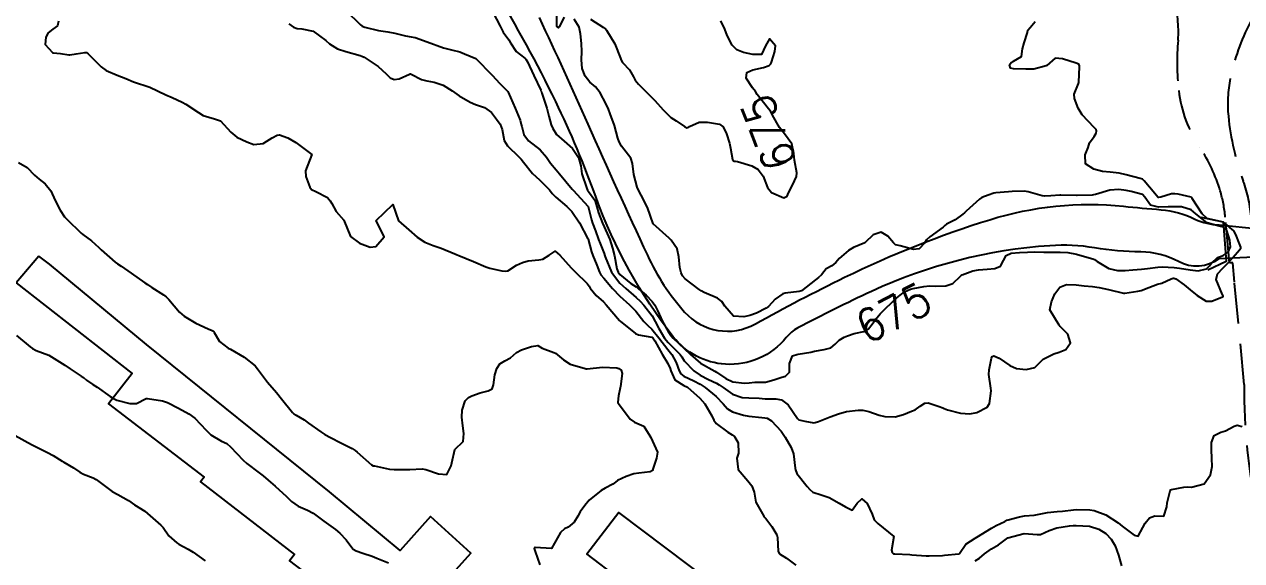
# Model space of a CAD drawing. Header units: metres. Extents: x 298520 to 308411, y 7433745 to 7450750.
# Drawn here: x 300933.3 to 301082.7, y 7444041.8 to 7444107.6 of the extents above; entities that cross this region are included whole.
import ezdxf
from ezdxf.enums import TextEntityAlignment as Align

# ---------------------------------------------------------------- set-up
doc = ezdxf.new("R2010")
doc.units = ezdxf.units.M
doc.header["$LTSCALE"] = 10
doc.linetypes.add('DASHED', pattern=[0.75, 0.5, -0.25])
for name, color, linetype in [('Area Verde e Lazer', 94, 'Continuous'), ('Cotas', 45, 'Continuous'), ('Curvas de Nivel 1m', 11, 'Continuous'), ('Curvas de Nivel 5m', 15, 'Continuous'), ('Edificações', 30, 'Continuous'), ('Hidrografia', 140, 'Continuous'), ('Pontes e viadutos', 190, 'Continuous'), ('Vias Secundárias', 230, 'DASHED')]:
    doc.layers.add(name, color=color, linetype=linetype)
doc.styles.add('Style-STANDARD', font='STANDARD.shx')

msp = doc.modelspace()

# ---------------------------------------------------------------- linework, layer by layer
at = {"layer": 'Area Verde e Lazer', "elevation": 683.98}
msp.add_lwpolyline([(301244.65, 7444005.75), (301236.08, 7444004.44, 0), (301223.44, 7444002.52, -0.079964), (301213.85, 7444002.6, 0.078577), (301189.51, 7444002.88, -0.017587), (301163.61, 7444000.01, 0.012035), (301150, 7443998.66, 0.378668), (301143.29, 7443991.06, -0.057498), (301138.13, 7443946.2, 0.342844), (301149.93, 7443920.55, 0.077568), (301153.36, 7443919.4, 0.010024), (301179.65, 7443915.45, 0.021064), (301218.07, 7443912.09, 0.035305), (301232.21, 7443912.45, 0.299651), (301239.1, 7443918.01, -0.016754)], format="xyb", dxfattribs=at)
at = {"layer": 'Curvas de Nivel 1m', "flags": 128}
for points, elevation in [([(300972.8, 7444109.3), (300974.51, 7444107.6), (300974.77, 7444107.42), (300975.08, 7444107.29), (300976.77, 7444106.88), (300977.9, 7444106.7), (300978.76, 7444106.54), (300980.07, 7444106.23), (300980.76, 7444106.11), (300981.26, 7444106.02), (300982.75, 7444105.5), (300984.75, 7444104.74), (300985.71, 7444104.5), (300986.74, 7444104.27), (300987.31, 7444104.02), (300988.73, 7444103.43), (300990.7, 7444101.41), (300991.66, 7444100.36), (300992.63, 7444099.38), (300992.68, 7444099.31), (300993.56, 7444097.37), (300994.14, 7444095.86), (300994.29, 7444095.36), (300994.36, 7444095.09), (300994.62, 7444094.14), (300995.2, 7444093.35), (300996.6, 7444092.23), (300997.41, 7444091.33), (300997.87, 7444090.62), (300998.57, 7444089.77), (300998.99, 7444089.31), (301000.54, 7444087.43), (301000.66, 7444087.29), (301002.51, 7444085.29), (301002.91, 7444083.67), (301003.04, 7444083.26), (301003.41, 7444082.32), (301003.78, 7444081.25), (301003.96, 7444080.75), (301004.45, 7444079.52), (301004.55, 7444079.24), (301004.58, 7444079.1), (301005.37, 7444077.23), (301006.4, 7444075.88), (301007.12, 7444075.21), (301008.38, 7444074.13), (301008.88, 7444073.69), (301009.35, 7444073.19), (301010.35, 7444071.86), (301010.75, 7444071.17), (301011.18, 7444070.31), (301011.86, 7444069.15), (301012.31, 7444068.6), (301013.82, 7444067.13), (301014.02, 7444066.85), (301014.29, 7444066.36), (301015.46, 7444065.11), (301016.27, 7444064.59), (301017.27, 7444064.08), (301018.26, 7444063.61), (301018.6, 7444063.41), (301019.06, 7444063.07), (301020.24, 7444062.26), (301021.4, 7444061.87), (301022.23, 7444061.81), (301023.49, 7444061.76), (301024.23, 7444061.7), (301025.56, 7444061.67), (301026.23, 7444061.57), (301027.05, 7444060.97), (301028.21, 7444059.29), (301028.38, 7444059.13), (301029.11, 7444058.95), (301030.2, 7444058.76), (301030.36, 7444058.77), (301030.79, 7444058.92), (301031.8, 7444059.32), (301032.21, 7444059.47), (301033.24, 7444059.87), (301034.22, 7444060.14), (301035.64, 7444060.3), (301036.22, 7444060.29), (301036.95, 7444060.12), (301038.21, 7444059.7), (301038.92, 7444059.54), (301040.21, 7444059.49), (301041.23, 7444059.78), (301042.22, 7444060.16), (301042.65, 7444060.35), (301043.28, 7444060.78), (301043.83, 7444061.17), (301044.23, 7444061.19), (301045.58, 7444060.75), (301046.04, 7444060.57), (301046.22, 7444060.5), (301046.6, 7444060.35), (301048.21, 7444059.93), (301049.37, 7444059.86), (301050.22, 7444060), (301051.47, 7444060.68), (301051.78, 7444061.13), (301051.97, 7444062.67), (301051.95, 7444062.98), (301051.68, 7444064.68), (301051.73, 7444065.23), (301052.02, 7444066.67), (301052.09, 7444066.88), (301052.3, 7444066.96), (301052.95, 7444066.66), (301054.28, 7444065.79), (301055.08, 7444065.43), (301056.28, 7444065.28), (301057.35, 7444065.54), (301058.29, 7444066.47), (301058.35, 7444066.54), (301058.44, 7444066.6), (301059.68, 7444067.2), (301060.31, 7444067.4), (301061.14, 7444067.73), (301061.72, 7444068.56), (301061.41, 7444069.64), (301060.47, 7444070.58), (301060.41, 7444070.64), (301060.34, 7444070.71), (301059.17, 7444072.59), (301059.38, 7444073.59), (301059.79, 7444074.58), (301060.4, 7444075.41), (301061.23, 7444075.73), (301062.4, 7444075.66), (301063.38, 7444075.56), (301064.4, 7444075.48), (301065.22, 7444075.34), (301066.4, 7444075.12), (301068.21, 7444074.66), (301068.39, 7444074.64), (301069.98, 7444074.89), (301070.4, 7444074.99), (301071.32, 7444075.36), (301072.41, 7444075.75), (301072.94, 7444075.9), (301074.06, 7444076.41), (301074.33, 7444076.5), (301074.41, 7444076.5), (301074.67, 7444076.41), (301075.67, 7444075.66), (301076.4, 7444075.07), (301077.27, 7444074.37), (301078.38, 7444073.67), (301079.06, 7444073.68), (301080.39, 7444074.2), (301080.47, 7444074.26), (301080.47, 7444074.34), (301080.44, 7444074.39), (301080.39, 7444074.45), (301079.6, 7444076.35), (301079.75, 7444077.01), (301080.43, 7444077.73), (301081.04, 7444078.33), (301081.7, 7444079.06), (301082.46, 7444079.99), (301082.61, 7444080.16), (301082.62, 7444080.31), (301082.47, 7444080.7), (301082.03, 7444081.87), (301081.78, 7444082.32), (301080.5, 7444083.36), (301079.2, 7444083.66), (301078.5, 7444083.83), (301077.89, 7444084.37), (301076.65, 7444086.26), (301076.58, 7444086.38), (301076.53, 7444086.43), (301074.93, 7444086.8), (301074.54, 7444086.85), (301074.12, 7444086.83), (301072.79, 7444086.43), (301072.58, 7444086.38), (301072.53, 7444086.38), (301072.5, 7444086.39), (301072.46, 7444086.43), (301072.09, 7444086.88), (301070.78, 7444088.45), (301070.56, 7444088.63), (301070.27, 7444088.74), (301068.56, 7444089.19), (301067.7, 7444089.36), (301066.57, 7444089.48), (301065.64, 7444089.58), (301064.58, 7444089.86), (301063.58, 7444090.54), (301063.51, 7444091.63), (301063.89, 7444092.54), (301064.07, 7444093.08), (301064.62, 7444093.87), (301064.86, 7444094.3), (301064.92, 7444094.53), (301064.85, 7444094.74), (301064.64, 7444094.99), (301063.16, 7444096.54), (301062.66, 7444097.37), (301062.23, 7444098.55), (301062.16, 7444099.08), (301062.7, 7444100.37), (301062.75, 7444100.5), (301062.76, 7444100.55), (301062.83, 7444102.44), (301062.81, 7444102.55), (301062.73, 7444102.73), (301062.42, 7444102.86), (301060.74, 7444103.39), (301059.85, 7444103.47), (301058.83, 7444102.6), (301058.72, 7444102.53), (301057.2, 7444102.13), (301056.72, 7444102.12), (301056.23, 7444102.14), (301054.72, 7444102.16), (301054.35, 7444102.27), (301054.22, 7444102.65), (301054.42, 7444102.95), (301054.73, 7444103.12), (301055.7, 7444103.67), (301055.83, 7444104.63), (301056.02, 7444105.37), (301056.44, 7444106.62), (301056.49, 7444106.91), (301056.78, 7444107.26), (301057.4, 7444108)], 676), ([(300937.49, 7444108.04), (300937.35, 7444107.46), (300936.77, 7444107.06), (300936.22, 7444106.59), (300935.94, 7444106.06), (300935.83, 7444105.15), (300936.73, 7444104.16), (300936.82, 7444104.13), (300937.73, 7444104.04), (300938.73, 7444103.89), (300938.88, 7444103.88), (300939.65, 7444104.02), (300940.73, 7444104.19), (300940.9, 7444104.17), (300941.13, 7444104), (300942.71, 7444102.42), (300943.33, 7444101.97), (300944.7, 7444101.38), (300945.73, 7444100.99), (300946.69, 7444100.58), (300948.68, 7444099.91), (300950.67, 7444098.98), (300951.44, 7444098.65), (300952.67, 7444098.09), (300953.1, 7444097.86), (300954.65, 7444096.8), (300955.26, 7444096.45), (300956.64, 7444096.03), (300957.37, 7444095.8), (300958.62, 7444094.42), (300959.36, 7444093.78), (300960.6, 7444093.2), (300961.45, 7444092.91), (300962.6, 7444093), (300963.04, 7444093.3), (300963.72, 7444093.73), (300964.31, 7444094.03), (300964.62, 7444094.09), (300965.64, 7444093.71), (300966.6, 7444093.12), (300968.58, 7444091.67), (300967.81, 7444089.68), (300967.85, 7444088.98), (300968.32, 7444087.67), (300968.54, 7444087.38), (300969.07, 7444087.13), (300970.52, 7444086.4), (300970.85, 7444085.98), (300971.03, 7444085.64), (300971.55, 7444084.68), (300972.49, 7444083.62), (300973.34, 7444081.61), (300974.45, 7444080.77), (300975.74, 7444080.3), (300976.45, 7444080.37), (300977.46, 7444081.56), (300976.49, 7444083.58), (300978.51, 7444085.55), (300979.21, 7444083.54), (300980.48, 7444082.43), (300981.53, 7444081.52), (300982.46, 7444080.91), (300983.47, 7444080.51), (300984.45, 7444080.18), (300986.13, 7444079.46), (300986.44, 7444079.34), (300986.62, 7444079.27), (300988.43, 7444078.52), (300989.95, 7444077.89), (300990.42, 7444077.73), (300991.89, 7444077.4), (300992.41, 7444077.34), (300992.63, 7444077.39), (300993.71, 7444078.09), (300994.43, 7444078.42), (300995.16, 7444078.63), (300996.43, 7444078.75), (300996.95, 7444078.82), (300997.73, 7444079.32), (300998.45, 7444079.81), (300999.04, 7444079.3), (301000.42, 7444077.78), (301000.93, 7444077.28), (301002.4, 7444075.86), (301002.63, 7444075.5), (301002.77, 7444075.26), (301003.5, 7444074.37), (301004.38, 7444073.59), (301004.73, 7444073.24), (301006.34, 7444071.31), (301006.44, 7444071.22), (301008.33, 7444069.7), (301008.68, 7444069.55), (301010.32, 7444069.25), (301010.43, 7444069.17), (301010.67, 7444068.81), (301011.59, 7444067.16), (301012.28, 7444066.02), (301012.56, 7444065.43), (301012.64, 7444065.14), (301013.15, 7444064.02), (301014.26, 7444063.33), (301014.68, 7444063.12), (301016.23, 7444061.78), (301016.84, 7444061.09), (301017.7, 7444059.59), (301017.94, 7444059.08), (301018.2, 7444058.67), (301019.65, 7444057.59), (301020.18, 7444057.27), (301020.48, 7444057.05), (301020.91, 7444056.3), (301020.95, 7444055.04), (301020.76, 7444054.43), (301020.91, 7444053.04), (301022.11, 7444051.64), (301022.61, 7444051.02), (301022.87, 7444050.25), (301023.07, 7444049.02), (301024.07, 7444047.3), (301024.2, 7444047.14), (301024.32, 7444047.01), (301025.07, 7444046.02), (301025.66, 7444044.99), (301025.73, 7444044.68), (301025.84, 7444042.98), (301026.01, 7444042.67), (301026.85, 7444042.13), (301027.99, 7444041.29)], 678), ([(300965.77, 7444107.71), (300966.35, 7444107.27), (300966.77, 7444107.12), (300967.35, 7444107.1), (300968.76, 7444106.78), (300970.28, 7444105.65), (300970.75, 7444105.24), (300971.75, 7444104.65), (300972.74, 7444104.3), (300974.53, 7444103.8), (300974.73, 7444103.73), (300975.01, 7444103.6), (300976.72, 7444102.47), (300977.71, 7444101.56), (300978.21, 7444101.07), (300978.7, 7444100.88), (300979.31, 7444100.93), (300980.58, 7444101.53), (300980.67, 7444101.57), (300980.7, 7444101.57), (300980.79, 7444101.53), (300982.04, 7444100.86), (300982.69, 7444100.7), (300983.62, 7444100.56), (300984.69, 7444100.18), (300985.82, 7444099.47), (300986.67, 7444098.87), (300988.01, 7444098.09), (300988.66, 7444097.81), (300989.78, 7444097.42), (300990.65, 7444096.81), (300991.25, 7444096.01), (300991.69, 7444095.39), (300991.96, 7444094.72), (300992.21, 7444093.39), (300992.6, 7444092.74), (300993.99, 7444091.37), (300994.3, 7444091.08), (300994.58, 7444090.74), (300995.69, 7444089.35), (300996.55, 7444088.55), (300997.76, 7444087.32), (300998.09, 7444086.88), (300998.52, 7444086.44), (300999.9, 7444085.3), (301000.51, 7444084.66), (301001.44, 7444083.28), (301002.46, 7444081.34), (301002.49, 7444081.27), (301002.91, 7444079.72), (301003.08, 7444079.26), (301003.58, 7444078.1), (301003.89, 7444077.25), (301004.06, 7444076.9), (301004.41, 7444076.48), (301005.5, 7444075.23), (301006.38, 7444074.3), (301007.6, 7444073.21), (301008.36, 7444072.46), (301009.35, 7444071.18), (301009.84, 7444070.68), (301010.33, 7444070.24), (301011.2, 7444069.16), (301012.3, 7444067.75), (301012.78, 7444067.14), (301013.3, 7444066.15), (301013.68, 7444065.13), (301013.89, 7444064.74), (301014.27, 7444064.48), (301015.47, 7444063.9), (301016.26, 7444063.48), (301016.88, 7444063.09), (301018.24, 7444061.97), (301019.09, 7444061.07), (301019.62, 7444060.46), (301020.21, 7444060.09), (301021.56, 7444059.68), (301022.21, 7444059.55), (301023.84, 7444059.38), (301024.21, 7444059.36), (301024.5, 7444059.3), (301025.02, 7444059), (301026.18, 7444057.74), (301026.68, 7444056.97), (301027.43, 7444055.7), (301027.73, 7444054.96), (301027.92, 7444053.17), (301027.96, 7444052.96), (301028.13, 7444052.52), (301029.38, 7444050.94), (301029.72, 7444050.55), (301030.1, 7444050.25), (301031.11, 7444049.91), (301032.09, 7444049.6), (301033.34, 7444048.9), (301034.08, 7444048.45), (301034.9, 7444048.05), (301035.51, 7444048.87), (301036.09, 7444049.43), (301036.75, 7444048.85), (301037.36, 7444047.55), (301037.62, 7444046.84), (301038.05, 7444046.39), (301040.03, 7444044.82), (301039.73, 7444043.11), (301039.84, 7444042.82), (301040.01, 7444042.69), (301040.14, 7444042.69), (301042.01, 7444042.59), (301042.23, 7444042.56), (301044.01, 7444042.42), (301044.36, 7444042.42), (301046.01, 7444042.48), (301046.24, 7444042.5), (301048.01, 7444042.68), (301048.05, 7444042.69), (301048.09, 7444042.72), (301048.89, 7444043.85), (301050.03, 7444044.61), (301050.22, 7444044.7), (301052.04, 7444045.81), (301052.58, 7444046.13), (301053.66, 7444046.65), (301053.92, 7444046.79), (301054.06, 7444046.85), (301055.46, 7444047.23), (301056.06, 7444047.32), (301057.24, 7444047.43), (301058.07, 7444047.57), (301058.9, 7444047.76), (301060.07, 7444047.88), (301060.73, 7444047.92), (301062.08, 7444048.07), (301062.51, 7444048.11), (301064.08, 7444048.06), (301064.63, 7444047.97), (301066.07, 7444047.47), (301067.56, 7444046.48), (301068.05, 7444046.07), (301069.54, 7444044.96), (301070.04, 7444044.86), (301070.9, 7444046.45), (301071.4, 7444047.1), (301072.07, 7444047.33), (301073.17, 7444047.31), (301073.53, 7444048.42), (301073.57, 7444048.94), (301073.94, 7444050.41), (301074, 7444050.51), (301074.1, 7444050.57), (301075.63, 7444050.87), (301076.11, 7444050.89), (301076.59, 7444050.87), (301078.11, 7444051.25), (301078.89, 7444052.35), (301079.1, 7444053.39), (301079.09, 7444054.35), (301079.03, 7444055.48), (301079.03, 7444056.35), (301079.35, 7444057.18), (301080.19, 7444057.59), (301080.76, 7444057.77), (301081.8, 7444058.32), (301082.2, 7444058.47), (301082.81, 7444058.3)], 677), ([(300932.57, 7444090.7), (300933.62, 7444090.09), (300934.55, 7444089.13), (300935.1, 7444088.62), (300935.86, 7444088.06), (300936.53, 7444087.19), (300937.07, 7444086.04), (300937.69, 7444084.85), (300938.2, 7444084.03), (300938.49, 7444083.72), (300940.26, 7444082.01), (300940.46, 7444081.85), (300941.52, 7444081.06), (300942.45, 7444080.25), (300942.73, 7444079.98), (300944.43, 7444078.47), (300944.72, 7444078.25), (300945.19, 7444077.95), (300946.41, 7444077.11), (300948.09, 7444075.91), (300948.39, 7444075.7), (300948.95, 7444075.34), (300950.38, 7444074.46), (300950.71, 7444074.22), (300951.02, 7444073.88), (300952.35, 7444072.34), (300952.91, 7444071.85), (300954.33, 7444070.99), (300955.86, 7444070.29), (300956.33, 7444070.09), (300956.49, 7444069.99), (300956.61, 7444069.82), (300957.23, 7444068.72), (300958.3, 7444067.92), (300958.58, 7444067.79), (300960.29, 7444066.82), (300961.61, 7444065.75), (300961.91, 7444065.39), (300962.26, 7444064.88), (300963.15, 7444063.73), (300964.23, 7444062.47), (300964.84, 7444061.71), (300966.21, 7444060.02), (300966.37, 7444059.86), (300966.64, 7444059.69), (300967.62, 7444059.1), (300968.19, 7444058.72), (300969.7, 7444057.65), (300970.18, 7444057.32), (300970.88, 7444056.93), (300972.16, 7444056.3), (300973.52, 7444055.61), (300973.9, 7444055.35), (300974.15, 7444055.13), (300975.9, 7444053.58), (300976.13, 7444053.49), (300976.26, 7444053.45), (300978.13, 7444053.06), (300978.67, 7444053), (300980.12, 7444053), (300980.63, 7444053.02), (300982.13, 7444053.12), (300982.59, 7444053.04), (300984.12, 7444052.48), (300985.17, 7444052.42), (300985.69, 7444053.46), (300985.75, 7444053.85), (300986.15, 7444055.46), (300987.14, 7444056.47), (300987.25, 7444057.44), (300987.1, 7444058.36), (300986.99, 7444059.45), (300987.04, 7444060.28), (300987.41, 7444061.44), (300987.83, 7444061.84), (300988.23, 7444062.05), (300989.25, 7444062.41), (300990.24, 7444062.68), (300990.72, 7444062.93), (300990.88, 7444063.4), (300991.05, 7444064.62), (300991.28, 7444065.4), (300991.68, 7444065.99), (300992.29, 7444066.35), (300992.97, 7444066.7), (300993.69, 7444067.37), (300994.31, 7444067.71), (300995.53, 7444068.13), (300996.31, 7444068.25), (300996.87, 7444067.89), (300998.29, 7444067.39), (300998.51, 7444067.31), (300999.46, 7444066.48), (301000.28, 7444065.96), (301002.15, 7444065.4), (301002.27, 7444065.38), (301002.39, 7444065.39), (301004.28, 7444065.59), (301006.02, 7444065.48), (301006.27, 7444065.41), (301006.54, 7444065.22), (301006.68, 7444064.81), (301006.47, 7444063.22), (301006.44, 7444063.03), (301006.24, 7444062.04), (301006.14, 7444061.3), (301006.16, 7444061.22), (301006.22, 7444061.11), (301007.66, 7444059.21), (301008.2, 7444058.82), (301009.33, 7444058.32), (301010.08, 7444057.17), (301010.18, 7444056.96), (301011.02, 7444055.16), (301010.9, 7444054.4), (301010.47, 7444053.17), (301010.39, 7444052.91), (301010.13, 7444052.74), (301008.72, 7444052.59), (301008.12, 7444052.47), (301007.17, 7444052.16), (301006.11, 7444051.68), (301005.85, 7444051.48), (301005.54, 7444051.23), (301004.61, 7444050.72), (301004.09, 7444050.43), (301002.62, 7444049.26), (301002.08, 7444048.62), (301001.54, 7444047.81), (301001.24, 7444047.28), (301000.8, 7444046.54), (301000.04, 7444045.93), (300999.61, 7444045.73), (300999.09, 7444045.3), (300998.01, 7444043.32), (300996.01, 7444043.47), (300995.92, 7444043.43), (300995.89, 7444043.34), (300996.01, 7444042.97), (300996.58, 7444041.33)], 679), ([(300932.17, 7444057.2), (300934.15, 7444056.08), (300936.14, 7444055.09), (300936.82, 7444054.73), (300937.92, 7444054.03), (300938.05, 7444053.95), (300938.13, 7444053.9), (300939.33, 7444053.22), (300940.12, 7444052.68), (300940.56, 7444052.44), (300941.73, 7444051.99), (300942.11, 7444051.8), (300942.78, 7444051.3), (300944.09, 7444050.33), (300944.75, 7444049.95), (300946.08, 7444049.22), (300946.83, 7444048.69), (300948.06, 7444047.91), (300950.04, 7444046.21), (300950.32, 7444045.89), (300951.02, 7444044.88), (300952.01, 7444044.01), (300952.27, 7444043.86), (300953.4, 7444043.24), (300954, 7444042.87), (300955.47, 7444041.83)], 681), ([(301050, 7444041.82), (301050.53, 7444042.16), (301051.15, 7444042.68), (301052.02, 7444043.28), (301052.9, 7444043.79), (301054.03, 7444044.65), (301056.04, 7444045.18), (301057.62, 7444045.03), (301058.04, 7444045.03), (301059.08, 7444045.55), (301060.05, 7444045.87), (301061.58, 7444046.09), (301062.05, 7444046.14), (301062.42, 7444046.17), (301064.05, 7444046.07), (301065.21, 7444045.68), (301066.04, 7444045.15), (301066.71, 7444044.49), (301067.21, 7444043.67), (301067.61, 7444042.49), (301067.99, 7444041.2)], 678)]:
    msp.add_lwpolyline(points, dxfattribs=dict(at, elevation=elevation))
at = {"layer": 'Curvas de Nivel 5m', "flags": 128}
for points, elevation in [([(300990.8, 7444109.11), (300991.71, 7444107.4), (300992.07, 7444106.69), (300992.76, 7444105.74), (300992.98, 7444105.38), (300993.68, 7444104.31), (300994.73, 7444103.47), (300994.85, 7444103.36), (300995.04, 7444103.04), (300995.82, 7444101.35), (300996.69, 7444099.57), (300996.75, 7444099.4), (300996.77, 7444099.34), (300996.82, 7444099.2), (300997.43, 7444097.33), (300997.67, 7444096.35), (300997.95, 7444095.32), (300998.15, 7444094.84), (300998.62, 7444094.13), (300999.56, 7444093.3), (301000.6, 7444092.42), (301001.33, 7444091.28), (301001.59, 7444090.27), (301001.74, 7444089.28), (301002.33, 7444087.48), (301002.43, 7444087.27), (301002.53, 7444087.14), (301003.33, 7444086.06), (301003.58, 7444085.25), (301003.77, 7444084.51), (301004.28, 7444083.24), (301004.49, 7444082.79), (301005.15, 7444081.23), (301005.51, 7444080.17), (301005.74, 7444079.23), (301006.02, 7444077.62), (301006.17, 7444077.22), (301006.41, 7444076.93), (301007.74, 7444075.86), (301008.4, 7444075.45), (301008.54, 7444075.34), (301008.7, 7444075.2), (301009.61, 7444074.4), (301010.38, 7444073.63), (301010.71, 7444073.17), (301011.02, 7444072.51), (301011.64, 7444071.16), (301012.33, 7444069.94), (301012.66, 7444069.48), (301012.96, 7444069.14), (301014.3, 7444067.85), (301015.07, 7444067.11), (301016.28, 7444066.06), (301018.07, 7444065.08), (301018.27, 7444064.97), (301019.4, 7444064.2), (301020.26, 7444063.79), (301021.68, 7444063.61), (301022.26, 7444063.67), (301022.96, 7444063.72), (301024.26, 7444063.72), (301025.29, 7444064.02), (301026.27, 7444064.36), (301026.75, 7444064.49), (301027.22, 7444064.97), (301027.23, 7444066.02), (301027.61, 7444066.97), (301028.13, 7444067.13), (301028.3, 7444067.15), (301029.84, 7444067.4), (301030.3, 7444067.54), (301031.47, 7444067.75), (301032.31, 7444067.93), (301032.84, 7444068.38), (301033.3, 7444068.9), (301033.95, 7444069.27), (301034.33, 7444069.42), (301035.16, 7444069.71), (301036.33, 7444069.96), (301036.91, 7444070.28), (301037.36, 7444070.85), (301037.79, 7444071.41), (301038.36, 7444072.11), (301039.03, 7444072.83), (301040.38, 7444074.07), (301040.79, 7444074.41), (301041.36, 7444074.8), (301042.06, 7444075.13), (301042.4, 7444075.23), (301043.7, 7444075.48), (301044.4, 7444075.54), (301045.16, 7444075.52), (301046.4, 7444075.56), (301047.29, 7444075.85), (301048.21, 7444076.72), (301048.31, 7444076.83), (301048.42, 7444076.9), (301049.74, 7444077.39), (301050.43, 7444077.53), (301051.5, 7444077.61), (301052.43, 7444077.69), (301053.12, 7444077.98), (301053.5, 7444078.66), (301053.82, 7444079.28), (301054.45, 7444079.56), (301055.46, 7444079.64), (301056.45, 7444079.68), (301057.36, 7444079.71), (301058.45, 7444079.69), (301059.54, 7444079.67), (301060.45, 7444079.67), (301061.38, 7444079.64), (301062.45, 7444079.44), (301064, 7444078.98), (301064.45, 7444078.87), (301064.68, 7444078.77), (301065.01, 7444078.52), (301066.43, 7444077.7), (301067.5, 7444077.42), (301068.43, 7444077.44), (301069.37, 7444077.53), (301070.43, 7444077.6), (301071.19, 7444077.69), (301072.43, 7444077.84), (301072.99, 7444077.87), (301074.43, 7444077.79), (301075.12, 7444077.71), (301076.43, 7444077.53), (301077.4, 7444077.4), (301078.43, 7444077.64), (301078.78, 7444078), (301079.04, 7444078.35), (301079.78, 7444079.01), (301080.45, 7444079.26), (301081.09, 7444079.7), (301081.37, 7444080.33), (301081.3, 7444081.16), (301080.91, 7444082.33), (301080.49, 7444082.76), (301079.95, 7444082.89), (301078.5, 7444083.27), (301077.1, 7444084.37), (301076.52, 7444084.89), (301075.35, 7444085.23), (301074.52, 7444085.26), (301073.71, 7444085.23), (301072.52, 7444085.19), (301071.55, 7444085.47), (301070.83, 7444086.45), (301070.54, 7444086.74), (301069.18, 7444087.11), (301068.54, 7444087.24), (301067.66, 7444087.37), (301066.54, 7444087.28), (301064.77, 7444086.76), (301064.54, 7444086.7), (301064.38, 7444086.69), (301062.53, 7444086.64), (301062.44, 7444086.64), (301060.53, 7444086.68), (301060.43, 7444086.68), (301059.29, 7444086.59), (301058.53, 7444086.56), (301058.25, 7444086.6), (301056.54, 7444087.08), (301056.02, 7444087.15), (301054.54, 7444087.13), (301054.09, 7444087.1), (301052.54, 7444086.96), (301052.3, 7444086.91), (301051.6, 7444086.68), (301050.83, 7444086.39), (301050.53, 7444086.2), (301048.93, 7444084.71), (301048.71, 7444084.52), (301048.51, 7444084.34), (301047.56, 7444083.66), (301046.49, 7444083.1), (301046.29, 7444082.94), (301046.08, 7444082.75), (301044.47, 7444081.55), (301044.06, 7444081.18), (301043.78, 7444080.78), (301043.15, 7444080.09), (301042.46, 7444080.01), (301040.79, 7444080.48), (301040.46, 7444080.54), (301040.24, 7444080.59), (301039.99, 7444080.82), (301039.31, 7444081.66), (301038.48, 7444082.15), (301037.49, 7444081.83), (301036.51, 7444080.86), (301036.49, 7444080.84), (301036.46, 7444080.82), (301035.08, 7444080.25), (301034.45, 7444079.88), (301033.34, 7444078.9), (301032.92, 7444078.42), (301032.43, 7444078.01), (301031.72, 7444077.62), (301031.15, 7444076.92), (301030.78, 7444076.56), (301030.41, 7444076.27), (301028.68, 7444074.96), (301028.39, 7444074.84), (301026.7, 7444074.67), (301026.39, 7444074.58), (301025.46, 7444073.91), (301024.64, 7444073), (301024.49, 7444072.88), (301024.37, 7444072.83), (301023.16, 7444072.22), (301022.36, 7444071.92), (301021.62, 7444071.77), (301020.35, 7444071.82), (301019.29, 7444073.07), (301018.93, 7444073.63), (301018.38, 7444074.06), (301016.74, 7444074.75), (301016.39, 7444074.93), (301016.13, 7444075.1), (301014.41, 7444076.41), (301014.08, 7444076.79), (301013.91, 7444077.13), (301013.74, 7444077.81), (301013.64, 7444079.13), (301013.42, 7444080.1), (301012.71, 7444081.15), (301012.47, 7444081.39), (301010.49, 7444083.17), (301009.79, 7444085.18), (301009.03, 7444086.69), (301008.74, 7444087.19), (301008.54, 7444087.66), (301008.1, 7444089.2), (301007.95, 7444090.57), (301007.73, 7444091.2), (301006.61, 7444092.7), (301006.31, 7444093.22), (301006.16, 7444093.68), (301005.72, 7444095.23), (301005.21, 7444096.67), (301005.01, 7444097.24), (301004.66, 7444097.94), (301003.96, 7444099.25), (301003.39, 7444099.96), (301002.7, 7444100.54), (301002.14, 7444101.28), (301001.78, 7444102.21), (301001.67, 7444103.28), (301001.71, 7444104.31), (301001.67, 7444105.28), (301001.55, 7444106.49), (301001.42, 7444107.28), (301000.79, 7444108.25)], 675), ([(300999.57, 7444108.52), (300998.96, 7444107.31), (300998.86, 7444107.22), (300998.77, 7444107.26), (300998.74, 7444107.28), (300998.7, 7444107.31), (300998.64, 7444107.44), (300998.64, 7444109.31)], 675), ([(301002.79, 7444108.25), (301004.4, 7444107.25), (301004.62, 7444107.09), (301004.77, 7444106.93), (301005.79, 7444105.23), (301006.47, 7444103.48), (301006.57, 7444103.22), (301006.72, 7444102.96), (301007.57, 7444102.07), (301008.08, 7444101.2), (301008.29, 7444100.79), (301008.69, 7444100.3), (301009.81, 7444099.18), (301010.67, 7444098.3), (301011.7, 7444097.16), (301012.64, 7444096.21), (301013.29, 7444095.79), (301014.35, 7444095.12), (301014.63, 7444094.95), (301014.78, 7444094.97), (301014.96, 7444095.12), (301016.12, 7444095.63), (301016.64, 7444095.64), (301017.17, 7444095.63), (301018.64, 7444095.4), (301019.06, 7444095.07), (301019.47, 7444094.22), (301019.86, 7444093.06), (301019.99, 7444092.45), (301020.24, 7444091.06), (301020.37, 7444090.85), (301020.58, 7444090.83), (301020.82, 7444090.81), (301022.58, 7444090.26), (301023.39, 7444089.83), (301023.97, 7444089.01), (301024.54, 7444087.6), (301025.03, 7444087), (301026.53, 7444086.37), (301026.94, 7444086.57), (301027.12, 7444086.97), (301027.61, 7444087.9), (301028.09, 7444088.96), (301028.11, 7444089.42), (301027.85, 7444090.97), (301027.77, 7444091.79), (301027.52, 7444092.97), (301026.62, 7444094.22), (301025.98, 7444094.99), (301025.13, 7444096.51), (301024.87, 7444097), (301024.66, 7444097.26), (301023.27, 7444099.02), (301023.05, 7444099.39), (301022.69, 7444099.86), (301021.92, 7444101.04), (301022, 7444101.74), (301022.71, 7444102.05), (301024.05, 7444102.34), (301024.72, 7444102.57), (301024.93, 7444102.79), (301025.01, 7444103), (301025.42, 7444104.31), (301025.51, 7444104.99), (301024.76, 7444105.86), (301024.26, 7444105.01), (301023.8, 7444103.95), (301022.74, 7444103.92), (301021.59, 7444104.19), (301020.74, 7444104.49), (301020.19, 7444105.06), (301019.57, 7444106.26), (301019.27, 7444107.06), (301018.79, 7444108.08)], 675), ([(300932.32, 7444069.45), (300934, 7444068.08), (300934.3, 7444067.86), (300934.74, 7444067.63), (300936.29, 7444067.06), (300937.92, 7444066.03), (300938.27, 7444065.8), (300938.91, 7444065.38), (300940.26, 7444064.48), (300940.54, 7444064.29), (300940.91, 7444064), (300941.71, 7444063.45), (300942.24, 7444063.11), (300943.82, 7444061.96), (300944.23, 7444061.72), (300944.64, 7444061.54), (300946.22, 7444061.11), (300947.05, 7444061.1), (300948.23, 7444061.72), (300948.39, 7444061.75), (300950.23, 7444061.46), (300950.85, 7444061.26), (300952.21, 7444060.56), (300953.48, 7444059.85), (300954.2, 7444059.3), (300955.61, 7444057.83), (300956.17, 7444057.29), (300957.48, 7444056.48), (300958.16, 7444056.19), (300958.61, 7444055.79), (300960.14, 7444054.18), (300960.62, 7444053.77), (300962.12, 7444052.63), (300962.61, 7444052.24), (300963.21, 7444051.73), (300964.1, 7444050.98), (300965.47, 7444049.71), (300966.08, 7444049.1), (300966.9, 7444048.52), (300968.07, 7444048.03), (300968.73, 7444047.66), (300970.05, 7444046.69), (300971.5, 7444045.64), (300972.03, 7444045.2), (300972.78, 7444044.38), (300973.35, 7444043.61), (300973.65, 7444043.24), (300974.01, 7444043.03), (300974.83, 7444042.77), (300976, 7444042.37), (300976.58, 7444042.15), (300977.99, 7444041.55)], 680)]:
    msp.add_lwpolyline(points, dxfattribs=dict(at, elevation=elevation))
at = {"layer": 'Edificações'}
for points in [[(300935.05, 7444079.2), (300932.29, 7444075.94), (300946.54, 7444064.81), (300943.63, 7444061.07), (300955.36, 7444052.07), (300954.93, 7444051.51), (300966.45, 7444042.61), (300965.85, 7444041.83), (300979.94, 7444031.06), (300982.41, 7444034.29), (300981.28, 7444035.15), (300988.12, 7444042.76), (300983.15, 7444047.24), (300979.41, 7444043.08), (300970.74, 7444050.3), (300948.27, 7444068.36), (300936.36, 7444078.21)], [(300994.26, 7444023.08), (301007.07, 7444013.4), (301010.83, 7444018.34), (301011.81, 7444017.59), (301014.81, 7444021.53), (301015.51, 7444021.01), (301016.79, 7444022.7), (301015.39, 7444023.77), (301016.19, 7444024.82), (301018.23, 7444023.26), (301021.36, 7444028.1), (301019.26, 7444029.46), (301023.38, 7444034.87), (301006.28, 7444047.75), (301002.33, 7444042.64), (301006.32, 7444039.59), (301001.93, 7444033.65), (300998.66, 7444036.07), (300994.3, 7444030.64), (300997.87, 7444028)]]:
    msp.add_lwpolyline(points, close=True, dxfattribs=at)
at = {"layer": 'Hidrografia'}
for points in [[(301085.96, 7444079.15), (301079.93, 7444078.87, -0.291332), (301074.99, 7444078.52, 0.123614), (301070.35, 7444079.71, -0.040936), (301064.68, 7444080.21, 0.059312), (301059.19, 7444080.48, 0.091517), (301037.3, 7444074.87, 0.013451), (301028.25, 7444070.39, 0.101564), (301026.82, 7444069.21, -0.243391), (301019.36, 7444065.93, -0.213834), (301012.95, 7444069.31, -0.079896), (301003.48, 7444086.4, 0.026201), (300998.52, 7444098.17, 0.025558), (300990.98, 7444111.9, -0.054912)], [(300996.48, 7444108.47, -0.005954), (301002.47, 7444095.38, 0.004674), (301009.77, 7444079.3, 0.073366), (301014.35, 7444072.34, 0.351246), (301023.03, 7444070.88, -0.013782), (301033.98, 7444076.6, -0.038133), (301051.81, 7444083.67, -0.100975), (301068.22, 7444085.32, 0.004077), (301072.84, 7444084.89, -0.092341), (301077, 7444083.74, 0.109634), (301079.98, 7444083.03), (301084.83, 7444082.53)]]:
    msp.add_lwpolyline(points, format="xyb", dxfattribs=at)
at = {"layer": 'Pontes e viadutos'}
msp.add_lwpolyline([(301077.73, 7444083.96), (301080.45, 7444083.39), (301080.84, 7444078.54), (301078.59, 7444077.47)], dxfattribs=at)
at = {"layer": 'Vias Secundárias', "elevation": 677.2}
msp.add_lwpolyline([(301135.45, 7444122.51), (301128.29, 7444121.54, -0.021418), (301116.5, 7444120.45, -0.012509), (301103.93, 7444120.15, 0.281263), (301083.77, 7444107.86, 0.068081), (301081.34, 7444100.98, 0.075707), (301081.1, 7444096.35, 0.062933), (301082.92, 7444088.41, -0.067455), (301083.93, 7444083.79), (301084.48, 7444076.66), (301085.07, 7444073.46, -0.031831), (301086.73, 7444059.73, 0.007935), (301088.41, 7444036.73, -0.047422), (301088.34, 7444026.33), (301088.64, 7444014.61, 0.039218), (301089.4, 7444007.33, -0.070203), (301090.19, 7443988.56, 0.042899), (301090.1, 7443981.19, -0.062009), (301089.76, 7443974.48, 0.010629), (301087.9, 7443962.46, 0.011187), (301086.52, 7443949.83, -0.190179), (301085.8, 7443942.36, 1.018847)], format="xyb", dxfattribs=at)
at = {"layer": 'Vias Secundárias'}
msp.add_lwpolyline([(301081.84, 7443942.82), (301084.38, 7443959.49, -0.024511), (301086.6, 7443970.43, 0.071056), (301087.52, 7443978.99, -0.037052), (301088.09, 7443993.51, 0.039392), (301088.23, 7443997.55, 0.026459), (301086.8, 7444012.2, -0.035961), (301085.97, 7444022.85, 0.011144), (301085.86, 7444026.65, -0.016283), (301085.67, 7444037.57, 0.057258), (301084.67, 7444047.49, -0.056378), (301083.05, 7444063.45), (301081.84, 7444076.02), (301081.65, 7444078.39), (301081.25, 7444078.36), (301080.72, 7444083.99, 0.047871), (301080.1, 7444087.2, 0.076978), (301077.61, 7444092.51, -0.119446), (301075.01, 7444099.51, -0.050668), (301074.92, 7444105.68, 0.100863), (301074.32, 7444110.83)], format="xyb", dxfattribs=at)

# ---------------------------------------------------------------- texts
at = {"layer": 'Cotas', "style": 'Style-STANDARD'}
for rotation, p in [(110.9508, (301024.64, 7444094.35, 675)), (26.8978, (301040, 7444072.24, 675))]:
    msp.add_text('675', height=4, rotation=rotation, dxfattribs=at).set_placement(p, align=Align.MIDDLE_CENTER)

doc.saveas('drawing.dxf')
